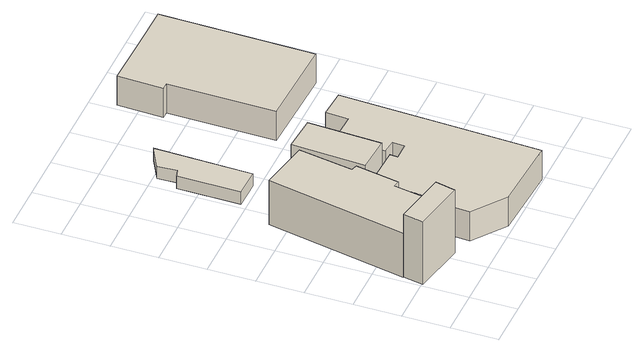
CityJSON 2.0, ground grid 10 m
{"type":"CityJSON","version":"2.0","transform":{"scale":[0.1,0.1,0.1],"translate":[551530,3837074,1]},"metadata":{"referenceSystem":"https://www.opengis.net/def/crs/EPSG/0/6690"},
"CityObjects":{
"building1":{"type":"Building","attributes":{"class":"3002","measuredHeight":15.4,"BuildingDetailAttribute.specifiedBuildingCoverageRate":0.6,"BuildingDetailAttribute.surveyYear":2017,"BuildingRiverFloodingRiskAttribute.description":"2","BuildingRiverFloodingRiskAttribute.rank":"2","BuildingRiverFloodingRiskAttribute.depth":1.86,"BuildingRiverFloodingRiskAttribute.adminType":"1","BuildingRiverFloodingRiskAttribute.scale":"2","BuildingRiverFloodingRiskAttribute.duration":108,"BuildingIDAttribute.prefecture":"27","BuildingIDAttribute.city":"27115"},"geometry":[{"type":"Solid","lod":"1","boundaries":[[[[0,1,2,3]],[[2,4,5,3]],[[1,6,4,2]],[[0,7,6,1]],[[3,5,7,0]],[[4,6,7,5]]]]}]},
"building2":{"type":"Building","attributes":{"class":"3001","measuredHeight":10.7,"BuildingDetailAttribute.specifiedBuildingCoverageRate":0.6,"BuildingDetailAttribute.surveyYear":2017,"BuildingRiverFloodingRiskAttribute.description":"2","BuildingRiverFloodingRiskAttribute.rank":"2","BuildingRiverFloodingRiskAttribute.depth":1.86,"BuildingRiverFloodingRiskAttribute.adminType":"1","BuildingRiverFloodingRiskAttribute.scale":"2","BuildingRiverFloodingRiskAttribute.duration":113.6,"BuildingIDAttribute.prefecture":"27","BuildingIDAttribute.city":"27115"},"geometry":[{"type":"Solid","lod":"1","boundaries":[[[[8,9,10,11,12,13,14,15]],[[14,16,17,15]],[[13,18,16,14]],[[12,19,18,13]],[[11,20,19,12]],[[10,21,20,11]],[[9,22,21,10]],[[8,23,22,9]],[[15,17,23,8]],[[16,18,19,20,21,22,23,17]]]]}]},
"building3":{"type":"Building","attributes":{"class":"3001","BuildingDetailAttribute.specifiedBuildingCoverageRate":0.6,"BuildingDetailAttribute.surveyYear":2017,"BuildingRiverFloodingRiskAttribute.description":"2","BuildingRiverFloodingRiskAttribute.rank":"2","BuildingRiverFloodingRiskAttribute.depth":1.96,"BuildingRiverFloodingRiskAttribute.adminType":"1","BuildingRiverFloodingRiskAttribute.scale":"2","BuildingRiverFloodingRiskAttribute.duration":118.83,"BuildingIDAttribute.prefecture":"27","BuildingIDAttribute.city":"27115"},"geometry":[{"type":"Solid","lod":"1","boundaries":[[[[24,25,26,27,28,29]],[[28,30,31,29]],[[27,32,30,28]],[[26,33,32,27]],[[25,34,33,26]],[[24,35,34,25]],[[29,31,35,24]],[[30,32,33,34,35,31]]]]}]},
"building4":{"type":"Building","attributes":{"class":"3001","measuredHeight":10,"BuildingDetailAttribute.specifiedBuildingCoverageRate":0.6,"BuildingDetailAttribute.surveyYear":2017,"BuildingRiverFloodingRiskAttribute.description":"2","BuildingRiverFloodingRiskAttribute.rank":"2","BuildingRiverFloodingRiskAttribute.depth":1.86,"BuildingRiverFloodingRiskAttribute.adminType":"1","BuildingRiverFloodingRiskAttribute.scale":"2","BuildingRiverFloodingRiskAttribute.duration":113.6,"BuildingIDAttribute.prefecture":"27","BuildingIDAttribute.city":"27115"},"geometry":[{"type":"Solid","lod":"1","boundaries":[[[[36,37,38,39]],[[38,40,41,39]],[[37,42,40,38]],[[36,43,42,37]],[[39,41,43,36]],[[40,42,43,41]]]]}]},
"building5":{"type":"Building","attributes":{"class":"3001","measuredHeight":7.1,"BuildingDetailAttribute.surveyYear":2017,"BuildingRiverFloodingRiskAttribute.description":"2","BuildingRiverFloodingRiskAttribute.rank":"2","BuildingRiverFloodingRiskAttribute.depth":1.86,"BuildingRiverFloodingRiskAttribute.adminType":"1","BuildingRiverFloodingRiskAttribute.scale":"2","BuildingRiverFloodingRiskAttribute.duration":108,"BuildingIDAttribute.prefecture":"27","BuildingIDAttribute.city":"27115"},"geometry":[{"type":"Solid","lod":"1","boundaries":[[[[44,45,46,47,48,49,50,51,52,53,54,55,56,57,58]],[[57,59,60,58]],[[56,61,59,57]],[[55,62,61,56]],[[54,63,62,55]],[[53,64,63,54]],[[52,65,64,53]],[[51,66,65,52]],[[50,67,66,51]],[[49,68,67,50]],[[48,69,68,49]],[[47,70,69,48]],[[46,71,70,47]],[[45,72,71,46]],[[44,73,72,45]],[[58,60,73,44]],[[59,61,62,63,64,65,66,67,68,69,70,71,72,73,60]]]]}]},
"building6":{"type":"Building","attributes":{"class":"3001","measuredHeight":7.1,"BuildingDetailAttribute.surveyYear":2017,"BuildingRiverFloodingRiskAttribute.description":"2","BuildingRiverFloodingRiskAttribute.rank":"2","BuildingRiverFloodingRiskAttribute.depth":2.16,"BuildingRiverFloodingRiskAttribute.adminType":"1","BuildingRiverFloodingRiskAttribute.scale":"2","BuildingRiverFloodingRiskAttribute.duration":123.1,"BuildingIDAttribute.prefecture":"27","BuildingIDAttribute.city":"27115"},"geometry":[{"type":"Solid","lod":"1","boundaries":[[[[74,75,76,77,78,79,80]],[[79,81,82,80]],[[78,83,81,79]],[[77,84,83,78]],[[76,85,84,77]],[[75,86,85,76]],[[74,87,86,75]],[[80,82,87,74]],[[81,83,84,85,86,87,82]]]]}]}
},
"vertices":[
[116,75,4],[2,96,4],[10,140,4],[126,118,4],[10,140,157],[126,118,157],[2,96,157],[116,75,157],
[70,440,3],[180,420,3],[160,304,3],[173,300,3],[156,207,3],[142,209,3],[126,118,3],[10,140,3],[126,118,110],[10,140,110],[142,209,110],[156,207,110],[173,300,110],[160,304,110],[180,420,110],[70,440,110],
[109,512,3],[110,645,3],[127,650,3],[125,691,3],[175,718,3],[170,511,3],[175,718,33],[170,511,33],[125,691,33],[127,650,33],[110,645,33],[109,512,33],
[189,287,3],[198,444,3],[273,439,3],[265,283,3],[273,439,103],[265,283,103],[198,444,103],[189,287,103],
[233,10,2],[163,62,2],[169,153,2],[178,153,2],[186,273,2],[273,270,2],[272,253,2],[308,253,2],[310,279,2],[280,282,2],[285,386,2],[348,384,2],[350,432,2],[410,429,2],[391,3,2],[410,429,73],[391,3,73],[350,432,73],[348,384,73],[285,386,73],[280,282,73],[310,279,73],[308,253,73],[272,253,73],[273,270,73],[186,273,73],[178,153,73],[169,153,73],[163,62,73],[233,10,73],
[411,845,0],[521,843,0],[515,516,0],[321,522,0],[325,750,0],[309,750,0],[313,847,0],[309,750,71],[313,847,71],[325,750,71],[321,522,71],[515,516,71],[521,843,71],[411,845,71]
]}
